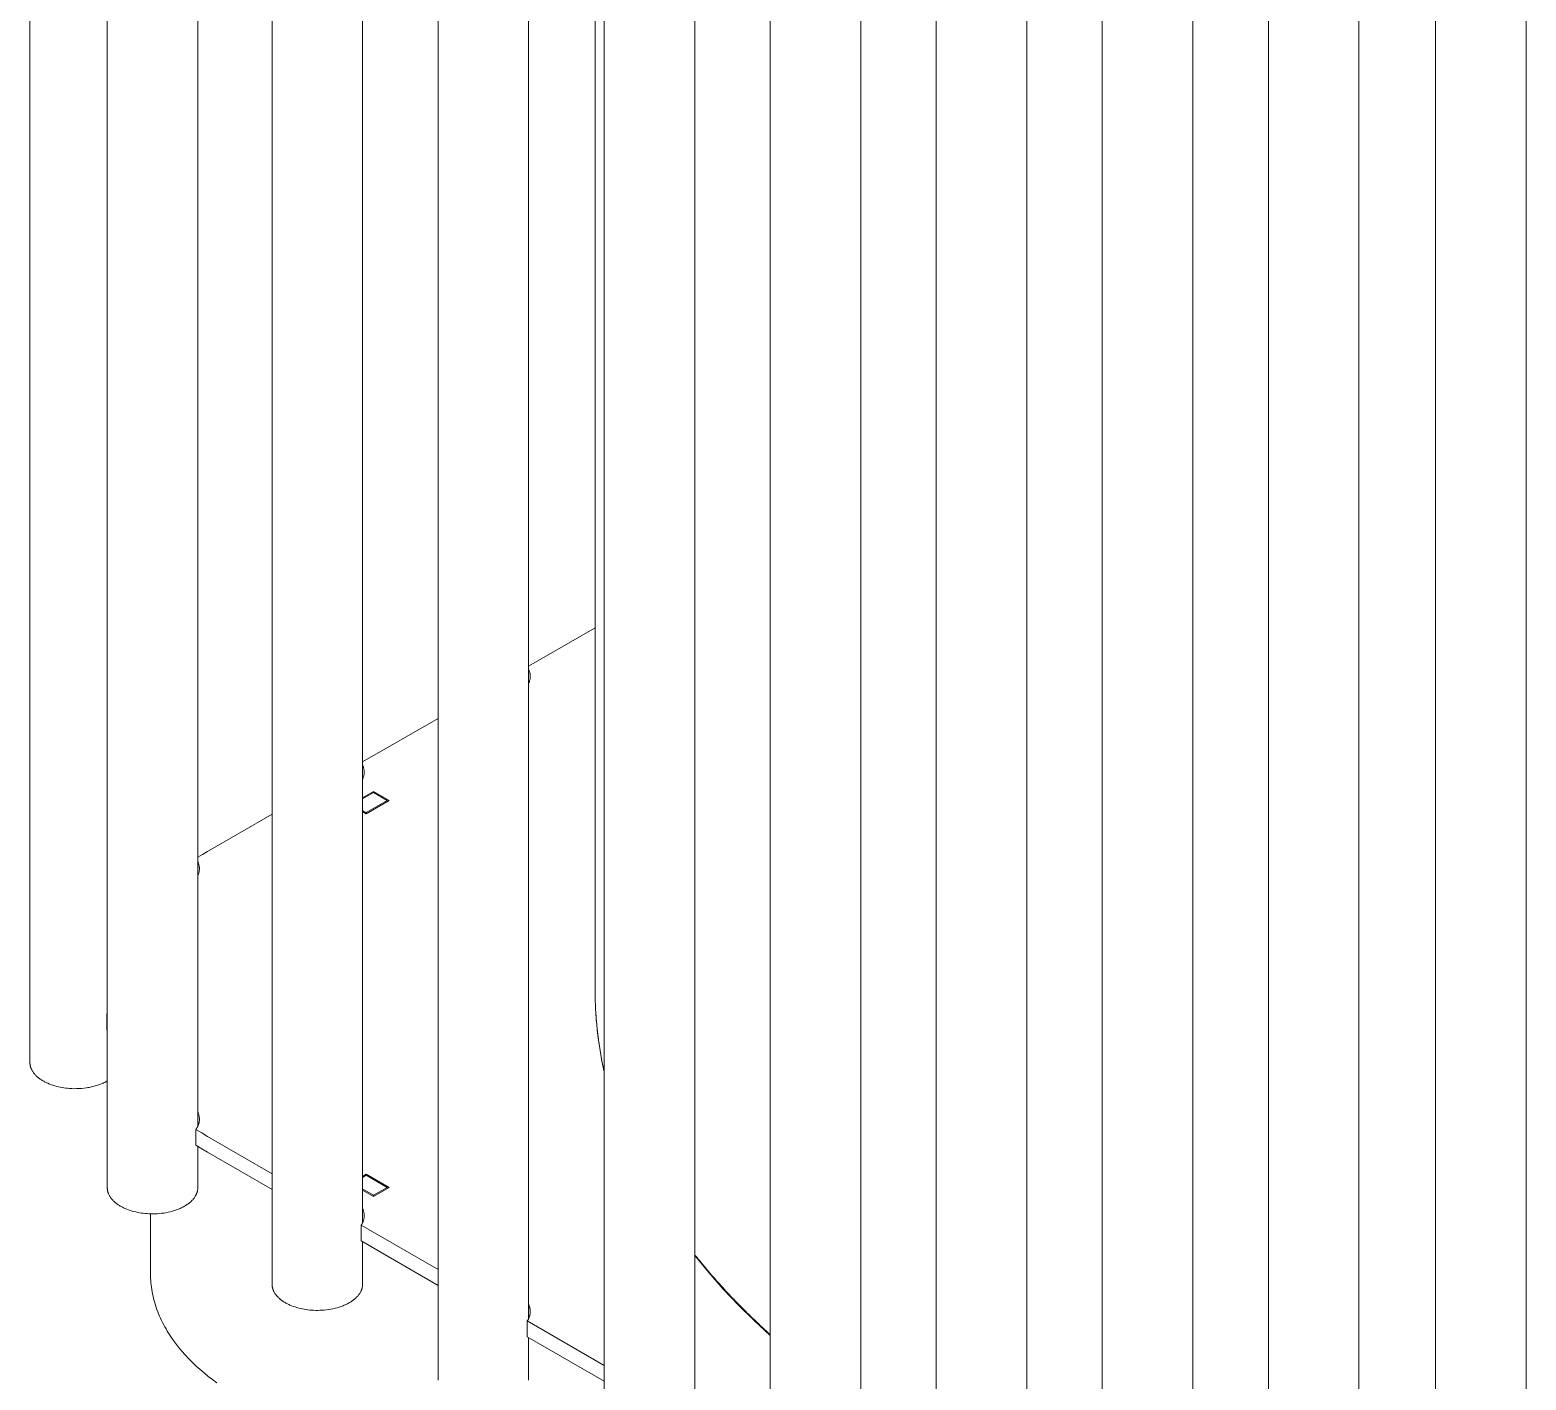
# Model space of a CAD drawing. Header units: inches. Extents: x -6.5 to 91.7, y -2.1 to 67.1.
# Drawn here: x 73.17 to 80.91, y 29.47 to 36.45 of the extents above; entities that cross this region are included whole.
import ezdxf

# ---------------------------------------------------------------- set-up
doc = ezdxf.new("R2010")
doc.units = ezdxf.units.IN
doc.layers.add('ZANO_R', color=7, linetype='Continuous', lineweight=0)

msp = doc.modelspace()

# ---------------------------------------------------------------- linework, layer by layer
at = {"layer": 'ZANO_R'}
for p, q in [((73.16919, 31.11085), (73.16919, 48.67844)), ((73.56942, 30.46317), (73.56942, 48.26223)), ((74.03758, 47.98621), (74.03758, 30.78168)), ((74.42188, 29.96377), (74.42188, 47.76434)), ((74.89004, 47.49405), (74.89004, 30.28228)), ((75.28081, 29.46787), (75.28081, 47.26843)), ((75.74897, 46.99814), (75.74897, 29.78637)), ((76.13974, 28.97196), (76.13974, 46.77253)), ((76.09276, 31.48644), (76.09276, 46.69184)), ((76.6079, 46.50224), (76.6079, 29.29047)), ((76.99868, 33.74732), (76.99868, 46.27663)), ((77.46683, 46.00633), (77.46683, 28.79456)), ((77.85761, 27.98015), (77.85761, 45.78072)), ((78.32577, 45.51043), (78.32577, 28.29866)), ((78.71654, 27.48425), (78.71654, 45.28482)), ((79.1847, 45.01452), (79.1847, 27.80276)), ((79.57547, 26.98834), (79.57547, 44.78891)), ((80.04363, 44.51862), (80.04363, 27.30685)), ((80.44046, 26.49618), (80.44046, 44.2959)), ((80.90862, 44.12376), (80.90862, 26.49618)), ((76.99868, 33.74419), (76.99868, 33.74732)), ((76.99868, 28.47606), (76.99868, 33.74419)), ((75.74897, 33.16202), (76.09276, 33.36051)), ((75.75019, 33.1426), (75.74897, 33.14523)), ((75.75132, 33.13992), (75.75019, 33.1426)), ((75.75235, 33.13721), (75.75132, 33.13992)), ((75.75329, 33.13447), (75.75235, 33.13721)), ((75.75413, 33.13169), (75.75329, 33.13447)), ((75.75488, 33.12889), (75.75413, 33.13169)), ((75.75553, 33.12607), (75.75488, 33.12889)), ((75.75608, 33.12322), (75.75553, 33.12607)), ((75.74897, 33.07235), (75.75019, 33.07498)), ((75.75019, 33.07498), (75.75132, 33.07765)), ((75.75132, 33.07765), (75.75235, 33.08036)), ((75.75235, 33.08036), (75.75329, 33.08311)), ((75.75329, 33.08311), (75.75413, 33.08588)), ((75.75413, 33.08588), (75.75488, 33.08868)), ((75.75488, 33.08868), (75.75553, 33.09151)), ((75.75553, 33.09151), (75.75608, 33.09436)), ((75.75653, 33.12035), (75.75608, 33.12322)), ((75.75608, 33.09436), (75.75653, 33.09722)), ((75.75688, 33.11747), (75.75653, 33.12035)), ((75.75653, 33.09722), (75.75688, 33.1001)), ((75.75713, 33.11458), (75.75688, 33.11747)), ((75.75688, 33.1001), (75.75713, 33.10299)), ((75.75728, 33.11169), (75.75713, 33.11458)), ((75.75713, 33.10299), (75.75728, 33.10589)), ((75.75733, 33.10879), (75.75728, 33.11169)), ((75.75728, 33.10589), (75.75733, 33.10879)), ((74.89004, 32.66612), (75.28081, 32.89173)), ((74.89126, 32.64669), (74.89004, 32.64932)), ((74.89238, 32.64402), (74.89126, 32.64669)), ((74.89342, 32.64131), (74.89238, 32.64402)), ((74.89238, 32.58175), (74.89342, 32.58446)), ((74.89436, 32.63857), (74.89342, 32.64131)), ((74.89342, 32.58446), (74.89436, 32.5872)), ((74.8952, 32.63579), (74.89436, 32.63857)), ((74.89436, 32.5872), (74.8952, 32.58998)), ((74.89595, 32.63299), (74.8952, 32.63579)), ((74.8952, 32.58998), (74.89595, 32.59278)), ((74.89659, 32.63016), (74.89595, 32.63299)), ((74.89595, 32.59278), (74.89659, 32.59561)), ((74.89714, 32.62731), (74.89659, 32.63016)), ((74.89659, 32.59561), (74.89714, 32.59845)), ((74.8976, 32.62445), (74.89714, 32.62731)), ((74.89714, 32.59845), (74.8976, 32.60132)), ((74.89795, 32.62157), (74.8976, 32.62445)), ((74.8976, 32.60132), (74.89795, 32.6042)), ((74.8982, 32.61868), (74.89795, 32.62157)), ((74.89795, 32.6042), (74.8982, 32.60709)), ((74.89835, 32.61578), (74.8982, 32.61868)), ((74.8982, 32.60709), (74.89835, 32.60998)), ((74.8984, 32.61288), (74.89835, 32.61578)), ((74.89835, 32.60998), (74.8984, 32.61288)), ((74.89004, 32.57644), (74.89126, 32.57908)), ((74.9468, 32.51323), (74.89004, 32.48045)), ((74.9468, 32.50776), (74.89004, 32.47499)), ((74.89126, 32.57908), (74.89238, 32.58175)), ((75.0272, 32.46681), (74.9468, 32.51323)), ((74.9468, 32.50776), (74.9468, 32.51323)), ((74.9468, 32.50776), (75.01774, 32.46681)), ((74.90897, 32.39855), (75.0272, 32.46681)), ((75.01774, 32.46681), (74.90897, 32.40401)), ((75.01774, 32.46135), (75.01774, 32.46681)), ((74.08789, 32.203), (74.42188, 32.39583)), ((74.89004, 32.41494), (74.90897, 32.40401)), ((74.89004, 32.40948), (74.90897, 32.39855)), ((74.90897, 32.40401), (74.90897, 32.39855)), ((74.0626, 32.1881), (74.08789, 32.203)), ((74.03758, 32.17276), (74.0626, 32.1881)), ((74.0388, 32.14729), (74.03758, 32.14992)), ((74.03992, 32.14462), (74.0388, 32.14729)), ((74.04096, 32.14191), (74.03992, 32.14462)), ((74.0419, 32.13917), (74.04096, 32.14191)), ((74.04274, 32.13639), (74.0419, 32.13917)), ((74.04349, 32.13359), (74.04274, 32.13639)), ((74.04413, 32.13076), (74.04349, 32.13359)), ((74.04468, 32.12791), (74.04413, 32.13076)), ((74.04514, 32.12505), (74.04468, 32.12791)), ((74.04549, 32.12217), (74.04514, 32.12505)), ((74.04574, 32.11928), (74.04549, 32.12217)), ((74.04589, 32.11638), (74.04574, 32.11928)), ((74.03758, 32.07704), (74.0388, 32.07968)), ((74.0388, 32.07968), (74.03992, 32.08235)), ((74.03992, 32.08235), (74.04096, 32.08506)), ((74.04096, 32.08506), (74.0419, 32.0878)), ((74.0419, 32.0878), (74.04274, 32.09058)), ((74.04274, 32.09058), (74.04349, 32.09338)), ((74.04349, 32.09338), (74.04413, 32.09621)), ((74.04413, 32.09621), (74.04468, 32.09905)), ((74.04468, 32.09905), (74.04514, 32.10192)), ((74.04514, 32.10192), (74.04549, 32.1048)), ((74.04549, 32.1048), (74.04574, 32.10769)), ((74.04574, 32.10769), (74.04589, 32.11058)), ((74.04594, 32.11348), (74.04589, 32.11638)), ((74.04589, 32.11058), (74.04594, 32.11348)), ((76.09278, 31.47607), (76.09276, 31.48644)), ((76.09278, 31.47607), (76.09283, 31.46894)), ((76.093, 31.45532), (76.09283, 31.46894)), ((76.093, 31.45532), (76.09314, 31.44772)), ((76.09345, 31.43455), (76.09314, 31.44772)), ((76.09345, 31.43455), (76.09368, 31.42652)), ((76.09412, 31.41376), (76.09368, 31.42652)), ((73.5678, 31.36299), (73.56942, 31.36387)), ((73.56942, 31.35394), (73.5678, 31.36299)), ((73.5678, 31.36299), (73.5678, 31.28108)), ((76.09412, 31.41376), (76.09446, 31.40532)), ((76.09502, 31.39297), (76.09446, 31.40532)), ((76.09502, 31.39297), (76.09547, 31.38415)), ((76.09615, 31.37216), (76.09547, 31.38415)), ((76.09615, 31.37216), (76.09555, 31.38257)), ((76.09615, 31.37216), (76.09672, 31.36298)), ((76.0975, 31.35135), (76.09672, 31.36298)), ((76.09816, 31.34183), (76.09677, 31.36175)), ((76.0975, 31.35135), (76.0982, 31.34184)), ((73.56942, 31.27203), (73.5678, 31.28108)), ((76.09909, 31.33052), (76.0982, 31.34184)), ((76.10333, 31.28461), (76.09824, 31.34076)), ((76.09909, 31.33052), (76.09827, 31.34094)), ((76.09909, 31.33052), (76.09991, 31.32071)), ((76.1009, 31.30969), (76.09991, 31.32071)), ((76.1009, 31.30969), (76.10186, 31.2996)), ((76.10295, 31.28885), (76.10186, 31.2996)), ((76.10295, 31.28885), (76.10405, 31.2785)), ((76.11003, 31.22863), (76.10333, 31.28461)), ((76.10906, 31.23674), (76.10405, 31.2785)), ((76.10906, 31.23674), (76.10911, 31.23639)), ((76.11191, 31.21589), (76.10911, 31.23639)), ((76.11834, 31.17287), (76.11003, 31.22863)), ((76.11191, 31.21589), (76.11199, 31.21537)), ((76.11499, 31.19504), (76.11199, 31.21537)), ((76.11499, 31.19504), (76.11509, 31.19437)), ((76.1183, 31.1742), (76.11509, 31.19437)), ((76.1183, 31.1742), (76.11843, 31.1734)), ((76.12824, 31.11737), (76.11834, 31.17287)), ((76.12185, 31.15335), (76.11843, 31.1734)), ((76.12185, 31.15335), (76.122, 31.15246)), ((76.12562, 31.13251), (76.122, 31.15246)), ((76.12562, 31.13251), (76.1258, 31.13155)), ((76.12962, 31.11167), (76.1258, 31.13155)), ((76.13974, 31.06217), (76.12824, 31.11737)), ((73.16919, 31.11085), (73.1692, 31.10942)), ((73.1692, 31.10942), (73.16924, 31.10798)), ((73.16924, 31.10798), (73.16931, 31.10654)), ((73.16931, 31.10654), (73.1694, 31.1051)), ((73.1694, 31.1051), (73.16952, 31.10365)), ((73.16952, 31.10365), (73.16967, 31.10219)), ((73.16967, 31.10219), (73.16985, 31.10073)), ((73.16985, 31.10073), (73.17005, 31.09927)), ((73.17005, 31.09927), (73.17029, 31.0978)), ((73.17029, 31.0978), (73.17055, 31.09634)), ((73.17055, 31.09634), (73.17084, 31.09486)), ((73.17084, 31.09486), (73.17115, 31.09339)), ((73.17115, 31.09339), (73.1715, 31.09191)), ((73.1715, 31.09191), (73.17188, 31.09044)), ((73.17188, 31.09044), (73.17228, 31.08896)), ((73.17228, 31.08896), (73.17272, 31.08747)), ((73.17272, 31.08747), (73.17319, 31.08599)), ((73.17319, 31.08599), (73.17368, 31.08451)), ((73.17368, 31.08451), (73.17421, 31.08302)), ((73.17421, 31.08302), (73.17476, 31.08154)), ((73.17476, 31.08154), (73.17535, 31.08006)), ((73.17535, 31.08006), (73.17597, 31.07857)), ((73.17597, 31.07857), (73.17729, 31.07561)), ((73.17729, 31.07561), (73.17874, 31.07264)), ((73.17874, 31.07264), (73.18031, 31.06969)), ((73.18031, 31.06969), (73.18201, 31.06674)), ((73.18201, 31.06674), (73.18383, 31.06381)), ((73.18383, 31.06381), (73.18577, 31.06089)), ((73.18577, 31.06089), (73.18784, 31.05799)), ((73.18784, 31.05799), (73.19003, 31.05511)), ((73.19003, 31.05511), (73.19234, 31.05225)), ((73.19234, 31.05225), (73.19477, 31.04942)), ((73.19477, 31.04942), (73.19733, 31.04662)), ((73.19733, 31.04662), (73.2, 31.04384)), ((73.2, 31.04384), (73.20278, 31.0411)), ((73.20278, 31.0411), (73.20569, 31.03839)), ((73.20569, 31.03839), (73.2087, 31.03572)), ((73.2087, 31.03572), (73.21183, 31.03309)), ((76.12962, 31.11167), (76.12982, 31.11067)), ((76.13386, 31.09084), (76.12982, 31.11067)), ((76.13386, 31.09084), (76.13407, 31.08982)), ((76.13833, 31.07001), (76.13407, 31.08982)), ((76.13833, 31.07001), (76.13855, 31.069)), ((76.13974, 31.06362), (76.13855, 31.069)), ((73.21183, 31.03309), (73.21507, 31.0305)), ((73.21507, 31.0305), (73.21841, 31.02795)), ((73.21841, 31.02795), (73.22185, 31.02545)), ((73.22185, 31.02545), (73.2254, 31.023)), ((73.2254, 31.023), (73.22904, 31.0206)), ((73.22904, 31.0206), (73.23277, 31.01825)), ((73.23277, 31.01825), (73.2366, 31.01596)), ((73.2366, 31.01596), (73.24051, 31.01372)), ((73.24051, 31.01372), (73.24451, 31.01154)), ((73.24451, 31.01154), (73.24859, 31.00942)), ((73.24859, 31.00942), (73.25274, 31.00736)), ((73.25274, 31.00736), (73.25696, 31.00536)), ((73.25696, 31.00536), (73.26125, 31.00342)), ((73.26125, 31.00342), (73.27002, 30.99974)), ((73.27002, 30.99974), (73.27901, 30.99632)), ((73.27901, 30.99632), (73.28819, 30.99317)), ((73.28819, 30.99317), (73.29752, 30.99029)), ((73.29752, 30.99029), (73.30696, 30.98768)), ((73.30696, 30.98768), (73.3165, 30.98534)), ((73.3165, 30.98534), (73.32608, 30.98327)), ((73.32608, 30.98327), (73.33569, 30.98146)), ((73.33569, 30.98146), (73.3453, 30.97992)), ((73.3453, 30.97992), (73.35486, 30.97863)), ((73.35486, 30.97863), (73.36437, 30.97759)), ((73.36437, 30.97759), (73.37379, 30.97678)), ((73.37379, 30.97678), (73.38582, 30.97608)), ((73.38582, 30.97608), (73.39815, 30.97574)), ((73.39815, 30.97574), (73.41072, 30.97578)), ((73.41072, 30.97578), (73.4235, 30.97621)), ((73.4235, 30.97621), (73.43642, 30.97707)), ((73.43642, 30.97707), (73.44943, 30.97836)), ((73.44943, 30.97836), (73.46247, 30.9801)), ((73.46247, 30.9801), (73.46898, 30.98114)), ((73.46898, 30.98114), (73.47546, 30.9823)), ((73.47546, 30.9823), (73.48192, 30.98356)), ((73.48192, 30.98356), (73.48834, 30.98495)), ((73.48834, 30.98495), (73.49472, 30.98645)), ((73.49472, 30.98645), (73.50104, 30.98806)), ((73.50104, 30.98806), (73.50729, 30.98979)), ((73.50729, 30.98979), (73.51348, 30.99162)), ((73.51348, 30.99162), (73.51958, 30.99357)), ((73.51958, 30.99357), (73.52559, 30.99563)), ((73.52559, 30.99563), (73.5315, 30.99779)), ((73.5315, 30.99779), (73.5373, 31.00005)), ((73.5373, 31.00005), (73.54299, 31.00242)), ((73.54299, 31.00242), (73.54855, 31.00489)), ((73.54855, 31.00489), (73.55398, 31.00745)), ((73.55398, 31.00745), (73.55928, 31.0101)), ((73.55928, 31.0101), (73.56442, 31.01283)), ((73.56442, 31.01283), (73.56942, 31.01566)), ((74.0388, 30.85186), (74.03758, 30.85456)), ((74.03993, 30.84912), (74.0388, 30.85186)), ((74.04096, 30.84634), (74.03993, 30.84912)), ((74.0419, 30.84353), (74.04096, 30.84634)), ((74.04274, 30.84069), (74.0419, 30.84353)), ((74.04348, 30.83782), (74.04274, 30.84069)), ((74.04412, 30.83493), (74.04348, 30.83782)), ((74.04467, 30.83202), (74.04412, 30.83493)), ((74.04451, 30.80254), (74.04498, 30.80546)), ((74.04511, 30.82909), (74.04467, 30.83202)), ((74.04498, 30.80546), (74.04535, 30.8084)), ((74.04545, 30.82615), (74.04511, 30.82909)), ((74.04535, 30.8084), (74.04562, 30.81135)), ((74.04569, 30.82319), (74.04545, 30.82615)), ((74.04562, 30.81135), (74.04579, 30.81431)), ((74.04582, 30.82023), (74.04569, 30.82319)), ((74.04579, 30.81431), (74.04586, 30.81727)), ((74.04586, 30.81727), (74.04582, 30.82023)), ((74.02781, 30.76501), (74.02958, 30.76738)), ((74.02781, 30.76501), (74.02781, 30.6831)), ((74.05765, 30.74648), (74.02781, 30.76501)), ((74.02958, 30.76738), (74.03128, 30.76981)), ((74.03128, 30.76981), (74.03288, 30.7723)), ((74.03288, 30.7723), (74.03441, 30.77484)), ((74.03441, 30.77484), (74.03584, 30.77743)), ((74.03584, 30.77743), (74.03718, 30.78007)), ((74.03718, 30.78007), (74.03843, 30.78276)), ((74.03843, 30.78276), (74.03959, 30.78549)), ((74.03959, 30.78549), (74.04065, 30.78825)), ((74.04065, 30.78825), (74.04162, 30.79105)), ((74.04162, 30.79105), (74.04249, 30.79388)), ((74.04249, 30.79388), (74.04326, 30.79675)), ((74.04326, 30.79675), (74.04394, 30.79963)), ((74.04394, 30.79963), (74.04451, 30.80254)), ((74.08789, 30.7286), (74.05765, 30.74648)), ((74.42188, 30.53577), (74.08789, 30.7286)), ((74.05765, 30.66457), (74.02781, 30.6831)), ((74.03758, 30.67693), (74.03758, 30.46317)), ((74.08789, 30.64669), (74.05765, 30.66457)), ((74.42188, 30.45386), (74.08789, 30.64669)), ((74.90897, 30.53305), (74.89004, 30.52212)), ((74.90897, 30.52759), (74.89004, 30.51666)), ((75.0272, 30.46479), (74.90897, 30.53305)), ((74.90897, 30.52759), (74.90897, 30.53305)), ((75.01774, 30.46479), (74.90897, 30.52759)), ((73.56942, 30.46317), (73.56943, 30.46174)), ((73.56943, 30.46174), (73.56947, 30.4603)), ((73.56947, 30.4603), (73.56954, 30.45886)), ((73.56954, 30.45886), (73.56963, 30.45741)), ((73.56963, 30.45741), (73.56975, 30.45596)), ((73.56975, 30.45596), (73.5699, 30.45451)), ((73.5699, 30.45451), (73.57008, 30.45305)), ((73.57008, 30.45305), (73.57028, 30.45159)), ((73.57028, 30.45159), (73.57051, 30.45012)), ((73.57051, 30.45012), (73.57077, 30.44865)), ((73.57077, 30.44865), (73.57106, 30.44718)), ((73.57106, 30.44718), (73.57138, 30.44571)), ((73.57138, 30.44571), (73.57173, 30.44423)), ((73.57173, 30.44423), (73.57211, 30.44275)), ((73.57211, 30.44275), (73.57251, 30.44127)), ((73.57251, 30.44127), (73.57295, 30.43979)), ((73.57295, 30.43979), (73.57342, 30.43831)), ((73.57342, 30.43831), (73.57391, 30.43683)), ((73.57391, 30.43683), (73.57444, 30.43534)), ((73.57444, 30.43534), (73.57499, 30.43386)), ((73.57499, 30.43386), (73.57558, 30.43237)), ((73.57558, 30.43237), (73.5762, 30.43089)), ((73.5762, 30.43089), (73.57752, 30.42792)), ((73.57752, 30.42792), (73.57897, 30.42496)), ((73.57897, 30.42496), (73.58054, 30.42201)), ((73.58054, 30.42201), (73.58224, 30.41906)), ((73.58224, 30.41906), (73.58406, 30.41613)), ((73.58406, 30.41613), (73.586, 30.41321)), ((74.02081, 30.41293), (74.02283, 30.41596)), ((74.02283, 30.41596), (74.02472, 30.419)), ((74.02472, 30.419), (74.02647, 30.42204)), ((74.02647, 30.42204), (74.02809, 30.42508)), ((74.02809, 30.42508), (74.02884, 30.42659)), ((74.02884, 30.42659), (74.02957, 30.42811)), ((74.02957, 30.42811), (74.03026, 30.42963)), ((74.03026, 30.42963), (74.03091, 30.43114)), ((74.03091, 30.43114), (74.03154, 30.43266)), ((74.03154, 30.43266), (74.03213, 30.43417)), ((74.03213, 30.43417), (74.03268, 30.43568)), ((74.03268, 30.43568), (74.03321, 30.43718)), ((74.03321, 30.43718), (74.03371, 30.43869)), ((74.03371, 30.43869), (74.03417, 30.44019)), ((74.03417, 30.44019), (74.0346, 30.44168)), ((74.0346, 30.44168), (74.035, 30.44318)), ((74.035, 30.44318), (74.03537, 30.44466)), ((74.03537, 30.44466), (74.03571, 30.44615)), ((74.03571, 30.44615), (74.03621, 30.44855)), ((74.03621, 30.44855), (74.03662, 30.45096)), ((74.03662, 30.45096), (74.03697, 30.45339)), ((74.03697, 30.45339), (74.03723, 30.45583)), ((74.03723, 30.45583), (74.03742, 30.45827)), ((74.03742, 30.45827), (74.03754, 30.46072)), ((74.03754, 30.46072), (74.03758, 30.46317)), ((74.9468, 30.42384), (74.89004, 30.45661)), ((74.89004, 30.45115), (74.9468, 30.41838)), ((74.9468, 30.41838), (75.0272, 30.46479)), ((74.9468, 30.42384), (75.01774, 30.46479)), ((74.9468, 30.41838), (74.9468, 30.42384)), ((75.01774, 30.45933), (75.01774, 30.46479)), ((73.586, 30.41321), (73.58807, 30.41031)), ((73.58807, 30.41031), (73.59026, 30.40743)), ((73.59026, 30.40743), (73.59257, 30.40457)), ((73.59257, 30.40457), (73.595, 30.40174)), ((73.595, 30.40174), (73.59755, 30.39893)), ((73.59755, 30.39893), (73.60023, 30.39616)), ((73.60023, 30.39616), (73.60301, 30.39341)), ((73.60301, 30.39341), (73.60592, 30.3907)), ((73.60592, 30.3907), (73.60893, 30.38803)), ((73.60893, 30.38803), (73.61206, 30.3854)), ((73.61206, 30.3854), (73.61529, 30.38281)), ((73.61529, 30.38281), (73.61864, 30.38027)), ((73.61864, 30.38027), (73.62208, 30.37777)), ((73.62208, 30.37777), (73.62562, 30.37532)), ((73.62562, 30.37532), (73.62927, 30.37292)), ((73.62927, 30.37292), (73.633, 30.37057)), ((73.633, 30.37057), (73.63683, 30.36828)), ((73.63683, 30.36828), (73.64074, 30.36604)), ((73.64074, 30.36604), (73.64474, 30.36386)), ((73.64474, 30.36386), (73.64881, 30.36174)), ((73.64881, 30.36174), (73.65297, 30.35968)), ((73.65297, 30.35968), (73.65719, 30.35768)), ((73.65719, 30.35768), (73.66148, 30.35574)), ((73.66148, 30.35574), (73.67025, 30.35206)), ((73.67025, 30.35206), (73.67924, 30.34864)), ((73.67924, 30.34864), (73.68842, 30.34549)), ((73.68842, 30.34549), (73.69774, 30.3426)), ((73.69774, 30.3426), (73.70719, 30.33999)), ((73.70719, 30.33999), (73.71673, 30.33765)), ((73.88396, 30.33626), (73.89501, 30.33878)), ((73.89501, 30.33878), (73.90589, 30.34164)), ((73.90589, 30.34164), (73.91656, 30.34483)), ((73.91656, 30.34483), (73.9218, 30.34656)), ((73.9218, 30.34656), (73.92697, 30.34836)), ((73.92697, 30.34836), (73.93207, 30.35024)), ((73.93207, 30.35024), (73.93709, 30.35219)), ((73.93709, 30.35219), (73.94201, 30.35423)), ((73.94201, 30.35423), (73.94685, 30.35633)), ((73.94685, 30.35633), (73.95159, 30.35851)), ((73.95159, 30.35851), (73.95623, 30.36076)), ((73.95623, 30.36076), (73.96077, 30.36307)), ((73.96077, 30.36307), (73.9652, 30.36545)), ((73.9652, 30.36545), (73.96951, 30.36789)), ((73.96951, 30.36789), (73.9737, 30.37039)), ((73.9737, 30.37039), (73.97778, 30.37295)), ((73.97778, 30.37295), (73.98173, 30.37556)), ((73.98173, 30.37556), (73.98555, 30.37822)), ((73.98555, 30.37822), (73.98924, 30.38093)), ((73.98924, 30.38093), (73.9928, 30.38368)), ((73.9928, 30.38368), (73.99623, 30.38647)), ((73.99623, 30.38647), (73.99952, 30.3893)), ((73.99952, 30.3893), (74.00267, 30.39217)), ((74.00267, 30.39217), (74.00568, 30.39507)), ((74.00568, 30.39507), (74.00856, 30.39799)), ((74.00856, 30.39799), (74.01129, 30.40094)), ((74.01129, 30.40094), (74.01388, 30.40392)), ((74.01388, 30.40392), (74.01633, 30.40691)), ((74.01633, 30.40691), (74.01864, 30.40991)), ((74.01864, 30.40991), (74.02081, 30.41293)), ((74.89125, 30.35252), (74.89004, 30.35516)), ((74.89236, 30.34984), (74.89125, 30.35252)), ((74.89338, 30.34712), (74.89236, 30.34984)), ((74.89431, 30.34437), (74.89338, 30.34712)), ((74.89515, 30.34159), (74.89431, 30.34437)), ((74.89589, 30.33878), (74.89515, 30.34159)), ((74.89654, 30.33595), (74.89589, 30.33878)), ((73.71673, 30.33765), (73.72631, 30.33558)), ((73.72631, 30.33558), (73.73592, 30.33378)), ((73.73592, 30.33378), (73.74552, 30.33224)), ((73.74552, 30.33224), (73.75509, 30.33095)), ((73.75509, 30.33095), (73.7646, 30.3299)), ((73.7646, 30.3299), (73.77402, 30.3291)), ((73.77402, 30.3291), (73.7844, 30.32848)), ((73.7844, 30.32848), (73.795, 30.32811)), ((73.79308, 30.01871), (73.79308, 30.32816)), ((73.795, 30.32811), (73.8058, 30.32803)), ((73.8058, 30.32803), (73.81676, 30.32824)), ((73.81676, 30.32824), (73.82786, 30.32876)), ((73.82786, 30.32876), (73.83905, 30.32959)), ((73.83905, 30.32959), (73.8503, 30.33075)), ((73.8503, 30.33075), (73.86156, 30.33225)), ((73.86156, 30.33225), (73.8728, 30.33408)), ((73.8728, 30.33408), (73.88396, 30.33626)), ((74.88296, 30.26957), (74.88459, 30.27198)), ((75.28081, 30.03987), (74.88296, 30.26957)), ((74.88296, 30.18766), (74.88296, 30.26957)), ((74.88459, 30.27198), (74.88613, 30.27444)), ((74.88613, 30.27444), (74.88758, 30.27695)), ((74.88758, 30.27695), (74.88895, 30.27951)), ((74.88895, 30.27951), (74.89023, 30.28211)), ((74.89023, 30.28211), (74.89142, 30.28476)), ((74.89142, 30.28476), (74.89253, 30.28745)), ((74.89253, 30.28745), (74.89353, 30.29017)), ((74.89353, 30.29017), (74.89445, 30.29292)), ((74.89445, 30.29292), (74.89527, 30.29571)), ((74.89527, 30.29571), (74.896, 30.29852)), ((74.896, 30.29852), (74.89663, 30.30135)), ((74.89708, 30.3331), (74.89654, 30.33595)), ((74.89663, 30.30135), (74.89716, 30.30421)), ((74.89754, 30.33023), (74.89708, 30.3331)), ((74.89716, 30.30421), (74.8976, 30.30708)), ((74.89789, 30.32735), (74.89754, 30.33023)), ((74.8976, 30.30708), (74.89793, 30.30996)), ((74.89814, 30.32446), (74.89789, 30.32735)), ((74.89793, 30.30996), (74.89817, 30.31285)), ((74.8983, 30.32156), (74.89814, 30.32446)), ((74.89817, 30.31285), (74.89831, 30.31575)), ((74.89836, 30.31866), (74.8983, 30.32156)), ((74.89831, 30.31575), (74.89836, 30.31866)), ((75.28081, 29.95796), (74.88296, 30.18766)), ((74.89004, 30.18357), (74.89004, 29.96377)), ((76.61094, 30.11329), (76.60789, 30.11715)), ((76.68033, 30.02454), (76.6079, 30.11268)), ((76.61094, 30.11329), (76.61225, 30.11163)), ((76.6185, 30.1038), (76.61225, 30.11163)), ((76.62611, 30.09432), (76.6185, 30.1038)), ((76.62611, 30.09432), (76.62654, 30.09378)), ((76.63376, 30.08486), (76.62654, 30.09378)), ((76.63376, 30.08486), (76.64099, 30.076)), ((76.64147, 30.07541), (76.64099, 30.076)), ((76.64923, 30.06598), (76.64147, 30.07541)), ((76.64923, 30.06598), (76.6556, 30.0583)), ((76.65704, 30.05657), (76.6556, 30.0583)), ((76.66489, 30.04718), (76.65704, 30.05657)), ((76.66489, 30.04718), (76.67036, 30.04068)), ((76.6728, 30.03781), (76.67036, 30.04068)), ((76.68075, 30.02845), (76.6728, 30.03781)), ((73.79321, 30.00697), (73.79308, 30.01871)), ((73.7936, 29.99522), (73.79321, 30.00697)), ((73.79426, 29.98349), (73.7936, 29.99522)), ((73.79518, 29.97176), (73.79426, 29.98349)), ((73.79636, 29.96004), (73.79518, 29.97176)), ((73.79781, 29.94834), (73.79636, 29.96004)), ((74.42188, 29.96377), (74.42189, 29.96234)), ((74.42189, 29.96234), (74.42193, 29.9609)), ((74.42193, 29.9609), (74.422, 29.95946)), ((74.422, 29.95946), (74.42209, 29.95801)), ((74.42209, 29.95801), (74.42221, 29.95656)), ((74.42221, 29.95656), (74.42236, 29.95511)), ((74.42236, 29.95511), (74.42254, 29.95365)), ((74.42254, 29.95365), (74.42274, 29.95219)), ((74.42274, 29.95219), (74.42297, 29.95072)), ((74.88908, 29.95156), (74.88943, 29.95399)), ((74.88943, 29.95399), (74.88969, 29.95643)), ((74.88969, 29.95643), (74.88988, 29.95887)), ((74.88988, 29.95887), (74.89, 29.96132)), ((74.89, 29.96132), (74.89004, 29.96377)), ((76.75571, 29.93891), (76.68033, 30.02454)), ((76.68075, 30.02845), (76.68528, 30.02315)), ((76.68875, 30.01911), (76.68528, 30.02315)), ((76.6968, 30.00979), (76.68875, 30.01911)), ((76.6968, 30.00979), (76.70035, 30.0057)), ((76.7049, 30.00048), (76.70035, 30.0057)), ((76.71305, 29.99119), (76.7049, 30.00048)), ((76.71305, 29.99119), (76.71557, 29.98833)), ((76.72124, 29.98192), (76.71557, 29.98833)), ((76.72948, 29.97267), (76.72124, 29.98192)), ((76.72948, 29.97267), (76.73094, 29.97104)), ((76.73777, 29.96344), (76.73094, 29.97104)), ((76.74611, 29.95423), (76.73777, 29.96344)), ((76.74611, 29.95423), (76.74646, 29.95384)), ((76.75449, 29.94503), (76.74646, 29.95384)), ((73.79951, 29.93666), (73.79781, 29.94834)), ((73.80148, 29.925), (73.79951, 29.93666)), ((73.8037, 29.91336), (73.80148, 29.925)), ((73.80619, 29.90174), (73.8037, 29.91336)), ((73.80893, 29.89016), (73.80619, 29.90174)), ((73.81192, 29.87861), (73.80893, 29.89016)), ((73.81517, 29.86709), (73.81192, 29.87861)), ((74.42297, 29.95072), (74.42323, 29.94925)), ((74.42323, 29.94925), (74.42352, 29.94778)), ((74.42352, 29.94778), (74.42384, 29.94631)), ((74.42384, 29.94631), (74.42419, 29.94483)), ((74.42419, 29.94483), (74.42457, 29.94335)), ((74.42457, 29.94335), (74.42497, 29.94187)), ((74.42497, 29.94187), (74.42541, 29.94039)), ((74.42541, 29.94039), (74.42588, 29.93891)), ((74.42588, 29.93891), (74.42637, 29.93743)), ((74.42637, 29.93743), (74.4269, 29.93594)), ((74.4269, 29.93594), (74.42745, 29.93446)), ((74.42745, 29.93446), (74.42804, 29.93297)), ((74.42804, 29.93297), (74.42866, 29.93149)), ((74.42866, 29.93149), (74.42998, 29.92852)), ((74.42998, 29.92852), (74.43143, 29.92556)), ((74.43143, 29.92556), (74.433, 29.92261)), ((74.433, 29.92261), (74.4347, 29.91966)), ((74.4347, 29.91966), (74.43652, 29.91673)), ((74.43652, 29.91673), (74.43846, 29.91381)), ((74.43846, 29.91381), (74.44053, 29.91091)), ((74.44053, 29.91091), (74.44272, 29.90803)), ((74.44272, 29.90803), (74.44503, 29.90517)), ((74.44503, 29.90517), (74.44746, 29.90234)), ((74.44746, 29.90234), (74.45001, 29.89953)), ((74.45001, 29.89953), (74.45269, 29.89676)), ((74.45269, 29.89676), (74.45547, 29.89401)), ((74.45547, 29.89401), (74.45838, 29.89131)), ((74.45838, 29.89131), (74.46139, 29.88863)), ((74.46139, 29.88863), (74.46452, 29.886)), ((74.46452, 29.886), (74.46775, 29.88341)), ((74.46775, 29.88341), (74.4711, 29.88087)), ((74.4711, 29.88087), (74.47454, 29.87837)), ((74.47454, 29.87837), (74.47808, 29.87592)), ((74.47808, 29.87592), (74.48173, 29.87352)), ((74.83024, 29.87355), (74.83419, 29.87616)), ((74.83419, 29.87616), (74.83801, 29.87882)), ((74.83801, 29.87882), (74.8417, 29.88153)), ((74.8417, 29.88153), (74.84526, 29.88428)), ((74.84526, 29.88428), (74.84869, 29.88707)), ((74.84869, 29.88707), (74.85198, 29.8899)), ((74.85198, 29.8899), (74.85513, 29.89277)), ((74.85513, 29.89277), (74.85814, 29.89567)), ((74.85814, 29.89567), (74.86102, 29.89859)), ((74.86102, 29.89859), (74.86375, 29.90154)), ((74.86375, 29.90154), (74.86634, 29.90452)), ((74.86634, 29.90452), (74.86879, 29.90751)), ((74.86879, 29.90751), (74.8711, 29.91051)), ((74.8711, 29.91051), (74.87327, 29.91353)), ((74.87327, 29.91353), (74.87529, 29.91656)), ((74.87529, 29.91656), (74.87718, 29.9196)), ((74.87718, 29.9196), (74.87893, 29.92264)), ((74.87893, 29.92264), (74.88055, 29.92568)), ((74.88055, 29.92568), (74.8813, 29.92719)), ((74.8813, 29.92719), (74.88203, 29.92871)), ((74.88203, 29.92871), (74.88272, 29.93023)), ((74.88272, 29.93023), (74.88337, 29.93175)), ((74.88337, 29.93175), (74.884, 29.93326)), ((74.884, 29.93326), (74.88459, 29.93477)), ((74.88459, 29.93477), (74.88514, 29.93628)), ((74.88514, 29.93628), (74.88567, 29.93779)), ((74.88567, 29.93779), (74.88617, 29.93929)), ((74.88617, 29.93929), (74.88663, 29.94079)), ((74.88663, 29.94079), (74.88706, 29.94228)), ((74.88706, 29.94228), (74.88746, 29.94378)), ((74.88746, 29.94378), (74.88783, 29.94526)), ((74.88783, 29.94526), (74.88817, 29.94675)), ((74.88817, 29.94675), (74.88867, 29.94915)), ((74.88867, 29.94915), (74.88908, 29.95156)), ((76.75449, 29.94503), (76.76212, 29.93673)), ((76.83395, 29.8559), (76.75571, 29.93891)), ((76.76292, 29.93586), (76.76212, 29.93673)), ((76.7714, 29.9267), (76.76292, 29.93586)), ((76.7714, 29.9267), (76.77793, 29.9197)), ((76.77993, 29.91756), (76.77793, 29.9197)), ((76.7885, 29.90844), (76.77993, 29.91756)), ((76.7885, 29.90844), (76.79387, 29.90275)), ((76.79711, 29.89934), (76.79387, 29.90275)), ((76.80578, 29.89026), (76.79711, 29.89934)), ((76.80578, 29.89026), (76.80996, 29.8859)), ((76.81449, 29.8812), (76.80996, 29.8859)), ((76.82324, 29.87216), (76.81449, 29.8812)), ((73.81867, 29.85561), (73.81517, 29.86709)), ((73.82242, 29.84417), (73.81867, 29.85561)), ((73.82643, 29.83277), (73.82242, 29.84417)), ((73.83067, 29.82142), (73.82643, 29.83277)), ((73.83516, 29.81012), (73.83067, 29.82142)), ((73.8399, 29.79887), (73.83516, 29.81012)), ((73.84488, 29.78767), (73.8399, 29.79887)), ((74.48173, 29.87352), (74.48546, 29.87117)), ((74.48546, 29.87117), (74.48929, 29.86888)), ((74.48929, 29.86888), (74.4932, 29.86664)), ((74.4932, 29.86664), (74.4972, 29.86446)), ((74.4972, 29.86446), (74.50127, 29.86234)), ((74.50127, 29.86234), (74.50543, 29.86028)), ((74.50543, 29.86028), (74.50965, 29.85828)), ((74.50965, 29.85828), (74.51394, 29.85634)), ((74.51394, 29.85634), (74.52271, 29.85266)), ((74.52271, 29.85266), (74.5317, 29.84924)), ((74.5317, 29.84924), (74.54088, 29.84609)), ((74.54088, 29.84609), (74.5502, 29.8432)), ((74.5502, 29.8432), (74.55965, 29.84059)), ((74.55965, 29.84059), (74.56919, 29.83825)), ((74.56919, 29.83825), (74.57877, 29.83618)), ((74.57877, 29.83618), (74.58838, 29.83438)), ((74.58838, 29.83438), (74.59798, 29.83284)), ((74.59798, 29.83284), (74.60755, 29.83155)), ((74.60755, 29.83155), (74.61706, 29.8305)), ((74.61706, 29.8305), (74.62648, 29.8297)), ((74.62648, 29.8297), (74.63686, 29.82908)), ((74.63686, 29.82908), (74.64746, 29.82871)), ((74.64746, 29.82871), (74.65826, 29.82863)), ((74.65826, 29.82863), (74.66922, 29.82884)), ((74.66922, 29.82884), (74.68032, 29.82936)), ((74.68032, 29.82936), (74.69151, 29.83019)), ((74.69151, 29.83019), (74.70276, 29.83135)), ((74.70276, 29.83135), (74.71402, 29.83285)), ((74.71402, 29.83285), (74.72526, 29.83468)), ((74.72526, 29.83468), (74.73642, 29.83686)), ((74.73642, 29.83686), (74.74747, 29.83938)), ((74.74747, 29.83938), (74.75835, 29.84224)), ((74.75835, 29.84224), (74.76902, 29.84543)), ((74.76902, 29.84543), (74.77426, 29.84716)), ((74.77426, 29.84716), (74.77943, 29.84896)), ((74.77943, 29.84896), (74.78453, 29.85084)), ((74.78453, 29.85084), (74.78954, 29.85279)), ((74.78954, 29.85279), (74.79447, 29.85483)), ((74.79447, 29.85483), (74.79931, 29.85693)), ((74.79931, 29.85693), (74.80405, 29.85911)), ((74.80405, 29.85911), (74.80869, 29.86136)), ((74.80869, 29.86136), (74.81323, 29.86367)), ((74.81323, 29.86367), (74.81766, 29.86605)), ((74.81766, 29.86605), (74.82197, 29.86849)), ((74.82197, 29.86849), (74.82616, 29.87099)), ((74.82616, 29.87099), (74.83024, 29.87355)), ((75.75018, 29.85661), (75.74897, 29.85925)), ((75.75129, 29.85393), (75.75018, 29.85661)), ((75.75232, 29.85122), (75.75129, 29.85393)), ((75.75325, 29.84847), (75.75232, 29.85122)), ((75.75247, 29.79426), (75.75338, 29.79702)), ((75.75408, 29.84568), (75.75325, 29.84847)), ((75.75338, 29.79702), (75.7542, 29.7998)), ((75.75482, 29.84288), (75.75408, 29.84568)), ((75.7542, 29.7998), (75.75493, 29.80262)), ((75.75547, 29.84005), (75.75482, 29.84288)), ((75.75493, 29.80262), (75.75556, 29.80545)), ((75.75602, 29.8372), (75.75547, 29.84005)), ((75.75556, 29.80545), (75.75609, 29.8083)), ((75.75647, 29.83433), (75.75602, 29.8372)), ((75.75609, 29.8083), (75.75653, 29.81117)), ((75.75682, 29.83145), (75.75647, 29.83433)), ((75.75653, 29.81117), (75.75687, 29.81406)), ((75.75707, 29.82855), (75.75682, 29.83145)), ((75.75687, 29.81406), (75.75711, 29.81695)), ((75.75723, 29.82566), (75.75707, 29.82855)), ((75.75711, 29.81695), (75.75725, 29.81985)), ((75.75729, 29.82275), (75.75723, 29.82566)), ((75.75725, 29.81985), (75.75729, 29.82275)), ((76.82324, 29.87216), (76.82619, 29.86913)), ((76.83204, 29.86313), (76.82619, 29.86913)), ((76.84089, 29.85413), (76.83204, 29.86313)), ((76.91497, 29.77559), (76.83395, 29.8559)), ((76.84089, 29.85413), (76.84256, 29.85244)), ((76.84978, 29.84515), (76.84256, 29.85244)), ((76.85872, 29.83619), (76.84978, 29.84515)), ((76.85872, 29.83619), (76.85906, 29.83585)), ((76.8677, 29.82724), (76.85906, 29.83585)), ((76.8677, 29.82724), (76.87569, 29.81934)), ((76.87672, 29.81832), (76.87569, 29.81934)), ((76.88579, 29.80942), (76.87672, 29.81832)), ((76.88579, 29.80942), (76.89246, 29.80292)), ((76.8949, 29.80054), (76.89246, 29.80292)), ((76.90406, 29.79167), (76.8949, 29.80054)), ((73.85009, 29.77653), (73.84488, 29.78767)), ((73.85554, 29.76544), (73.85009, 29.77653)), ((73.86122, 29.75442), (73.85554, 29.76544)), ((73.86713, 29.74346), (73.86122, 29.75442)), ((73.87327, 29.73256), (73.86713, 29.74346)), ((73.87963, 29.72173), (73.87327, 29.73256)), ((73.88622, 29.71098), (73.87963, 29.72173)), ((75.74189, 29.77366), (75.74352, 29.77607)), ((76.13974, 29.54397), (75.74189, 29.77366)), ((75.74189, 29.69175), (75.74189, 29.77366)), ((75.74352, 29.77607), (75.74506, 29.77853)), ((75.74506, 29.77853), (75.74651, 29.78104)), ((75.74651, 29.78104), (75.74788, 29.7836)), ((75.74788, 29.7836), (75.74916, 29.78621)), ((75.74916, 29.78621), (75.75036, 29.78886)), ((75.75036, 29.78886), (75.75146, 29.79154)), ((75.75146, 29.79154), (75.75247, 29.79426)), ((76.90406, 29.79167), (76.90935, 29.78659)), ((76.91326, 29.78283), (76.90935, 29.78659)), ((76.92251, 29.77401), (76.91326, 29.78283)), ((76.99868, 29.69808), (76.91497, 29.77559)), ((76.92251, 29.77401), (76.92638, 29.77034)), ((76.9318, 29.76521), (76.92638, 29.77034)), ((76.94113, 29.75644), (76.9318, 29.76521)), ((76.94113, 29.75644), (76.94353, 29.75419)), ((76.9505, 29.74768), (76.94353, 29.75419)), ((76.95992, 29.73894), (76.9505, 29.74768)), ((76.95992, 29.73894), (76.9608, 29.73813)), ((76.96938, 29.73023), (76.9608, 29.73813)), ((76.96938, 29.73023), (76.9782, 29.72216)), ((76.97888, 29.72153), (76.9782, 29.72216)), ((76.98843, 29.71286), (76.97888, 29.72153)), ((73.89302, 29.70029), (73.88622, 29.71098)), ((73.90727, 29.67914), (73.89302, 29.70029)), ((73.92236, 29.65831), (73.90727, 29.67914)), ((73.93825, 29.6378), (73.92236, 29.65831)), ((76.13974, 29.46205), (75.74189, 29.69175)), ((75.74897, 29.68767), (75.74897, 29.46787)), ((76.98843, 29.71286), (76.99572, 29.70628)), ((76.99868, 29.70361), (76.99572, 29.70628)), ((73.95493, 29.61764), (73.93825, 29.6378)), ((73.97236, 29.59783), (73.95493, 29.61764)), ((73.99051, 29.57839), (73.97236, 29.59783)), ((74.00936, 29.55934), (73.99051, 29.57839)), ((74.02886, 29.54067), (74.00936, 29.55934)), ((74.049, 29.5224), (74.02886, 29.54067)), ((74.06974, 29.50454), (74.049, 29.5224)), ((74.09104, 29.4871), (74.06974, 29.50454)), ((74.11288, 29.47008), (74.09104, 29.4871)), ((74.13523, 29.45348), (74.11288, 29.47008))]:
    msp.add_line(p, q, dxfattribs=at)

doc.saveas('drawing.dxf')
